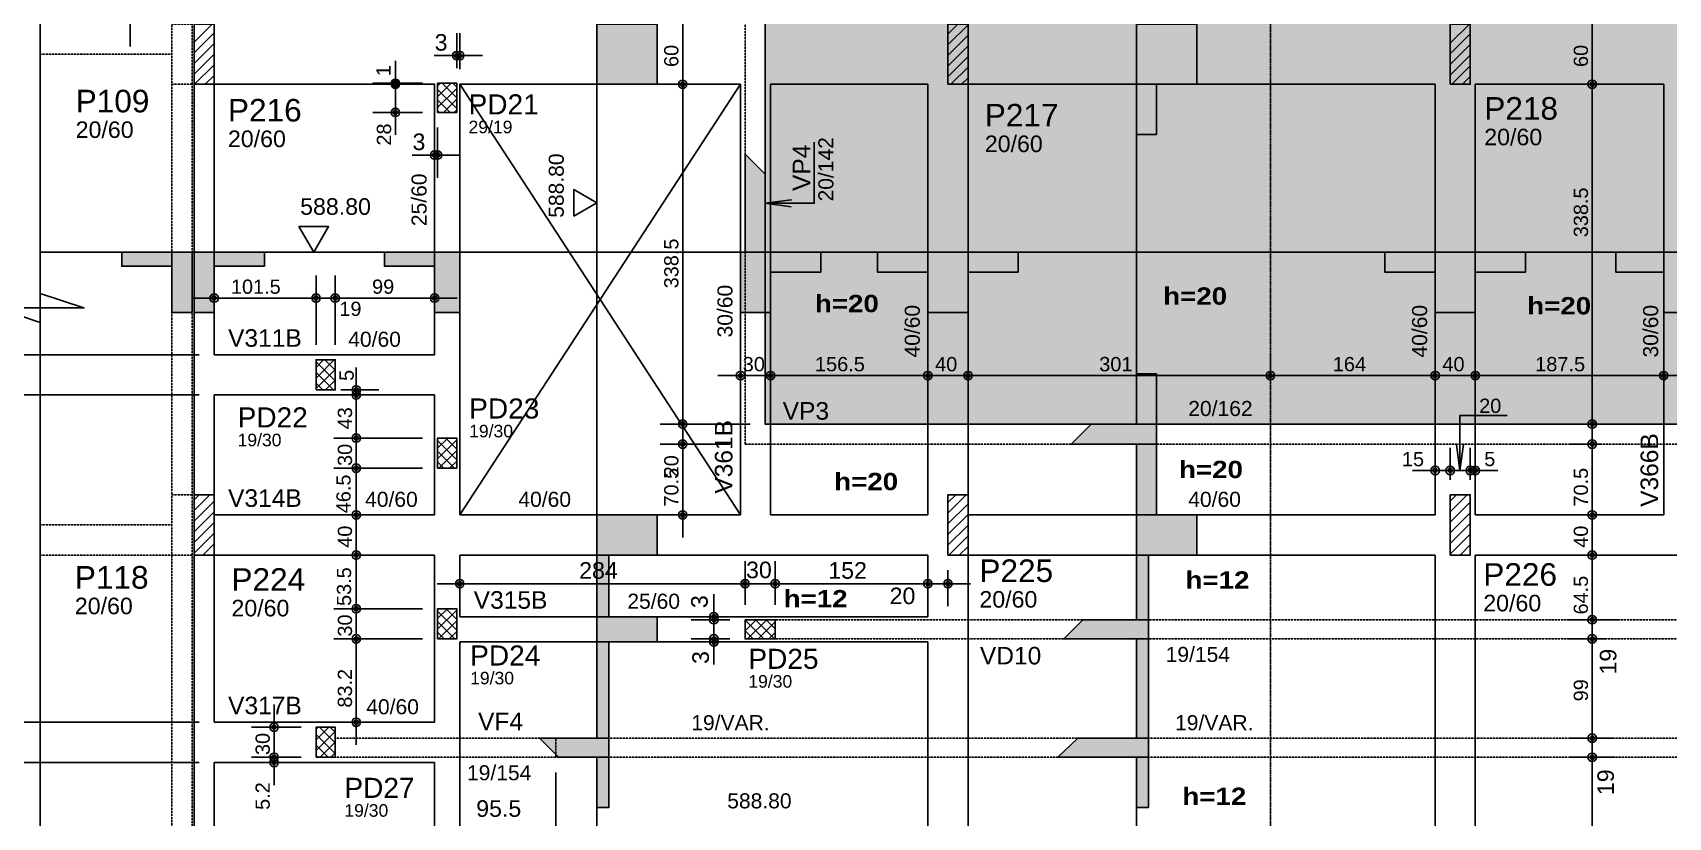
# Model space of a CAD drawing. Extents: x 0 to 13080, y 0 to 6750.
# Drawn here: x 914 to 2542, y 3675 to 4457 of the extents above; entities that cross this region are included whole.
import ezdxf

# ---------------------------------------------------------------- set-up
doc = ezdxf.new("R2010")
doc.units = 0
doc.header["$MEASUREMENT"] = 0
for name, pattern in [('ESTILO_TQS_0002', [0.4, 0.1, -0.3]), ('ESTILO_TQS_0006', [0.3, 0.2, -0.1]), ('ESTILO_TQS_0007', [2.1, 1.5, -0.2, 0.2, -0.2])]:
    doc.linetypes.add(name, pattern=pattern)
for name, color, linetype in [('MTH-201', 4, 'CONTINUOUS'), ('MTH-202', 1, 'CONTINUOUS'), ('MTH-224', 4, 'CONTINUOUS'), ('MTH-230', 1, 'CONTINUOUS'), ('MTH-COTAS7', 31, 'CONTINUOUS'), ('MTH-DIM-PILAR', 3, 'CONTINUOUS'), ('MTH-DIM-VIGA', 3, 'CONTINUOUS'), ('MTH-EIXO-214', 4, 'CONTINUOUS'), ('MTH-FACE-VIGA', 7, 'CONTINUOUS'), ('MTH-HACHURA-PILAR', 1, 'CONTINUOUS'), ('MTH-LINHA-SEÇÃO', 16, 'CONTINUOUS'), ('MTH-PILAR-MORRE', 5, 'CONTINUOUS'), ('MTH-PILAR-NASCE', 5, 'CONTINUOUS'), ('MTH-SIMB_COTA', 3, 'CONTINUOUS'), ('MTH-SOMB118', 163, 'CONTINUOUS'), ('MTH-SOMBRA21', 150, 'CONTINUOUS'), ('MTH-TIT1-VIGA', 5, 'CONTINUOUS'), ('MTH-TIT2-PILAR', 5, 'CONTINUOUS'), ('MTH-TXT', 4, 'CONTINUOUS'), ('MTH-TXT-NEGRITO', 5, 'CONTINUOUS'), ('MTH-TXT-NOTAS', 3, 'CONTINUOUS'), ('MTH-VIGA-INVERTIDA', 7, 'ESTILO_TQS_0002')]:
    doc.layers.add(name, color=color, linetype=linetype)
doc.styles.add('TQS_ARIAL', font='arial.ttf')
doc.styles.add('TQS_ARIAL_BLACK', font='ariblk.ttf')

msp = doc.modelspace()

# ---------------------------------------------------------------- linework, layer by layer
at = {"layer": 'MTH-201', "linetype": 'ESTILO_TQS_0006'}
for p, q in [((1062.277913, 4435.214724), (1062.277913, 4435.214724)), ((1062.277913, 4435.21469), (1062.277913, 4435.21469)), ((1062.277913, 3966.214724), (1062.277913, 3966.214724)), ((1062.277913, 3966.21469), (1062.277913, 3966.21469))]:
    msp.add_line(p, q, dxfattribs=at)
for points in [[(1052.277913, 4405.214724), (1072.277913, 4405.214724), (1072.277913, 4465.214724), (1052.277913, 4465.214724), (1052.277913, 4405.214724)], [(1052.277913, 3936.214724), (1072.277913, 3936.214724), (1072.277913, 3996.214724), (1052.277913, 3996.214724), (1052.277913, 3936.214724)]]:
    msp.add_lwpolyline(points, dxfattribs=at)
at = {"layer": 'MTH-224', "linetype": 'Continuous'}
for points in [[(1452.402444, 4273.978266), (1475.350149, 4287.227771), (1452.402444, 4300.475958), (1452.402444, 4273.978266)], [(1178.725196, 4263.485025), (1193.447699, 4237.985025), (1208.170111, 4263.485025), (1178.725196, 4263.485025)]]:
    msp.add_lwpolyline(points, dxfattribs=at)
at = {"layer": 'MTH-230', "linetype": 'Continuous'}
for p, q in [((921.17219, 3066.47668), (921.17219, 5031.362677)), ((1618.278369, 4405.214724), (1338.777747, 3976.214724)), ((1338.777747, 4405.214724), (1618.278369, 3976.214724))]:
    msp.add_line(p, q, dxfattribs=at)
msp.add_lwpolyline([(921.17219, 4138.933268), (921.17219, 4167.930328), (877.676682, 4182.428776), (964.667695, 4182.428776), (921.17219, 4196.927306), (921.17219, 4225.924283)], dxfattribs=at)
at = {"layer": 'MTH-COTAS7', "linetype": 'Continuous'}
for p, q in [((1560.703136, 4442.714724), (1560.703136, 4583.23199)), ((2466.151548, 4442.714724), (2466.151548, 4583.23199)), ((1010.769338, 4442.714724), (1010.769338, 4559.714724)), ((1560.703136, 4382.714724), (1560.703136, 4487.714724)), ((2466.151548, 4382.714724), (2466.151548, 4487.714724)), ((1335.778303, 4421.214724), (1335.778303, 4456.296725)), ((1338.777747, 4420.214724), (1338.777747, 4456.296725)), ((1313.278303, 4433.796725), (1361.277747, 4433.796725)), ((1274.683047, 4382.714724), (1274.683047, 4428.714724)), ((1274.683047, 4354.714724), (1274.683047, 4427.714724)), ((1560.703136, 4044.214724), (1560.703136, 4427.714724)), ((2466.151548, 4044.214724), (2466.151548, 4427.714724)), ((1301.778303, 4406.214724), (1252.183047, 4406.214724)), ((1298.777747, 4405.214724), (1252.183047, 4405.214724)), ((1298.777747, 4405.214724), (1252.183047, 4405.214724)), ((1554.110504, 4405.214724), (1538.203136, 4405.214724)), ((1554.110504, 4405.214724), (1538.203136, 4405.214724)), ((2477.769705, 4405.214724), (2443.651548, 4405.214724)), ((2477.769705, 4405.214724), (2443.651548, 4405.214724)), ((1301.778303, 4377.214724), (1252.183047, 4377.214724)), ((1316.778303, 4362.214724), (1316.778303, 4312.186602)), ((1339.278303, 4334.686602), (1291.277747, 4334.686602)), ((1313.777747, 4340.199144), (1313.777747, 4312.186602)), ((1094.277913, 4192.985025), (1094.277913, 4214.767297)), ((1195.777913, 4145.714743), (1195.777913, 4214.767297)), ((1195.777913, 4145.714743), (1195.777913, 4214.767297)), ((1214.777913, 4145.714743), (1214.777913, 4214.767297)), ((1214.777913, 4145.714743), (1214.777913, 4214.767297)), ((1071.777913, 4192.267297), (1218.277913, 4192.267297)), ((1173.277913, 4192.267297), (1237.277913, 4192.267297)), ((1192.277913, 4192.267297), (1336.277747, 4192.267297)), ((1313.777747, 4188.965567), (1313.777747, 4169.767297)), ((1079.277913, 4135.714743), (808.67219, 4135.714743)), ((1079.277913, 4135.714743), (808.67219, 4135.714743)), ((2145.777243, 4108.744075), (2145.777243, 4137.506334)), ((2145.777243, 4108.744075), (2145.777243, 4137.506334)), ((2309.778343, 4112.359721), (2309.778343, 4137.506334)), ((2309.778343, 4112.359721), (2309.778343, 4137.506334)), ((2349.778343, 4107.940598), (2349.778343, 4137.506334)), ((2349.778343, 4107.940598), (2349.778343, 4137.506334)), ((2537.277913, 4111.190067), (2537.277913, 4137.506334)), ((1235.78998, 4073.214743), (1235.78998, 4123.214743)), ((1235.78998, 4030.214724), (1235.78998, 4118.214743)), ((1595.778369, 4115.006334), (1670.778369, 4115.006334)), ((1625.778369, 4115.006334), (1827.277913, 4115.006334)), ((1782.277913, 4115.006334), (1867.277913, 4115.006334)), ((1822.277913, 4115.006334), (2168.277243, 4115.006334)), ((2123.277243, 4115.006334), (2332.278343, 4115.006334)), ((2287.278343, 4115.006334), (2372.278343, 4115.006334)), ((2327.278343, 4115.006334), (2559.777913, 4115.006334)), ((1079.277913, 4095.714743), (808.67219, 4095.714743)), ((1079.277913, 4095.714743), (808.67219, 4095.714743)), ((1244.52783, 4095.714743), (1213.28998, 4095.714743)), ((1220.277913, 4100.714743), (1258.28998, 4100.714743)), ((1228.28998, 4095.714743), (1258.28998, 4095.714743)), ((1560.703136, 4024.214724), (1560.703136, 4089.214724)), ((1235.78998, 4000.214724), (1235.78998, 4075.214724)), ((1627.777112, 4066.714724), (1538.203136, 4066.714724)), ((1627.777112, 4066.714724), (1538.203136, 4066.714724)), ((1560.703136, 3953.714724), (1560.703136, 4069.214724)), ((2479.495801, 4066.714724), (2443.651548, 4066.714724)), ((2466.151548, 3953.714724), (2466.151548, 4069.214724)), ((1301.777913, 4052.714724), (1213.28998, 4052.714724)), ((1301.777913, 4052.714724), (1213.28998, 4052.714724)), ((1235.78998, 3953.714724), (1235.78998, 4045.214724)), ((1607.777112, 4046.714724), (1538.203136, 4046.714724)), ((1607.777112, 4046.714724), (1538.203136, 4046.714724)), ((2309.778343, 3991.214724), (2309.778343, 4042.968139)), ((2324.778343, 4011.214724), (2324.778343, 4042.968139)), ((2324.778343, 4011.214724), (2324.778343, 4042.968139)), ((2344.778343, 4011.214724), (2344.778343, 4042.968139)), ((2344.778343, 4011.214724), (2344.778343, 4042.968139)), ((2349.778343, 4001.692394), (2349.778343, 4042.968139)), ((2475.008733, 4046.714724), (2443.651548, 4046.714724)), ((1301.777913, 4022.714724), (1213.28998, 4022.714724)), ((1301.777913, 4022.714724), (1213.28998, 4022.714724)), ((2287.278343, 4020.468139), (2347.278343, 4020.468139)), ((2302.278343, 4020.468139), (2367.278343, 4020.468139)), ((2322.278343, 4020.468139), (2372.278343, 4020.468139)), ((1235.78998, 3913.714724), (1235.78998, 3998.714724)), ((2466.151548, 3913.714724), (2466.151548, 3998.714724)), ((1267.081793, 3976.214724), (1213.28998, 3976.214724)), ((1267.081793, 3976.214724), (1213.28998, 3976.214724)), ((1577.502913, 3976.214724), (1538.203136, 3976.214724)), ((2492.744843, 3976.214724), (2443.651548, 3976.214724)), ((2492.744843, 3976.214724), (2443.651548, 3976.214724)), ((1235.78998, 3860.214724), (1235.78998, 3958.714724)), ((2466.151548, 3849.214724), (2466.151548, 3958.714724)), ((1247.094497, 3936.214724), (1213.28998, 3936.214724)), ((1247.094497, 3936.214724), (1213.28998, 3936.214724)), ((1338.777747, 3920.464724), (1338.777747, 3930.181615)), ((1622.777112, 3886.714724), (1622.777112, 3930.181615)), ((1622.777112, 3886.714724), (1622.777112, 3930.181615)), ((1652.777112, 3886.714724), (1652.777112, 3930.181615)), ((1652.777112, 3886.714724), (1652.777112, 3930.181615)), ((1804.777913, 3920.464724), (1804.777913, 3930.181615)), ((1804.777913, 3920.464724), (1804.777913, 3930.181615)), ((2491.339355, 3936.214724), (2443.651548, 3936.214724)), ((2491.339355, 3936.214724), (2443.651548, 3936.214724)), ((1824.777913, 3921.214724), (1824.777913, 3885.181615)), ((1235.78998, 3830.214724), (1235.78998, 3905.214724)), ((1316.277747, 3907.681615), (1645.277112, 3907.681615)), ((1591.741864, 3849.214724), (1591.741864, 3897.214724)), ((1600.277112, 3907.681615), (1675.277112, 3907.681615)), ((1630.277112, 3907.681615), (1827.277913, 3907.681615)), ((1782.277913, 3907.681615), (1847.277913, 3907.681615)), ((2466.151548, 3830.214724), (2466.151548, 3894.214724)), ((1301.777747, 3882.714724), (1213.28998, 3882.714724)), ((1301.777747, 3882.714724), (1213.28998, 3882.714724)), ((1235.78998, 3747.059852), (1235.78998, 3875.214724)), ((1591.741864, 3827.214724), (1591.741864, 3875.214724)), ((2466.151548, 3731.214724), (2466.151548, 3875.214724)), ((1608.196364, 3874.714724), (1569.241864, 3874.714724)), ((1607.777112, 3871.714724), (1569.241864, 3871.714724)), ((2492.744843, 3871.714724), (2443.651548, 3871.714724)), ((2477.744843, 3871.714724), (2443.651548, 3871.714724)), ((1301.777747, 3852.714724), (1213.28998, 3852.714724)), ((1301.777747, 3852.714724), (1213.28998, 3852.714724)), ((1607.777112, 3852.714724), (1569.241864, 3852.714724)), ((1610.665932, 3849.714724), (1569.241864, 3849.714724)), ((2475.798505, 3852.714724), (2443.651548, 3852.714724)), ((2479.983946, 3852.714724), (2443.651548, 3852.714724)), ((1153.906662, 3712.214724), (1153.906662, 3787.214724)), ((1079.277913, 3769.559852), (808.67219, 3769.559852)), ((1079.277913, 3769.559852), (808.67219, 3769.559852)), ((1180.777436, 3764.714724), (1131.406662, 3764.714724)), ((1298.777747, 3769.559852), (1213.28998, 3769.559852)), ((2466.151548, 3712.214724), (2466.151548, 3776.214724)), ((1153.906662, 3707.059852), (1153.906662, 3757.214724)), ((2487.710742, 3753.714724), (2443.651548, 3753.714724)), ((2487.676299, 3753.714724), (2443.651548, 3753.714724)), ((2466.151548, 3413.714724), (2466.151548, 3757.214724)), ((1079.277913, 3729.559852), (808.67219, 3729.559852)), ((1079.277913, 3729.559852), (808.67219, 3729.559852)), ((1180.777436, 3734.714724), (1131.406662, 3734.714724)), ((1180.777436, 3734.714724), (1131.406662, 3734.714724)), ((1183.434576, 3729.559852), (1131.406662, 3729.559852)), ((2488.573314, 3734.714724), (2443.651548, 3734.714724)), ((2486.990425, 3734.714724), (2443.651548, 3734.714724)), ((1434.277913, 3719.714724), (1434.277913, 3647.945439)), ((1338.777747, 3702.801426), (1338.777747, 3647.945439))]:
    msp.add_line(p, q, dxfattribs=at)
for points in [[(1691.75874, 4347.465519), (1691.75874, 4286.659654), (1642.777112, 4286.659654), (1668.802539, 4290.085967), (1642.777112, 4286.659654), (1668.802539, 4283.233342)], [(2381.382074, 4075.323897), (2334.492452, 4075.323897), (2334.492452, 4020.468139), (2331.06614, 4046.493567), (2334.492452, 4020.468139), (2337.918765, 4046.493567)]]:
    msp.add_lwpolyline(points, dxfattribs=at)
at = {"layer": 'MTH-EIXO-214', "linetype": 'ESTILO_TQS_0007'}
msp.add_line((2145.777243, 6386.749862), (2145.777243, 488.1738), dxfattribs=at)
at = {"layer": 'MTH-FACE-VIGA', "linetype": 'Continuous'}
for points in [[(1074.277913, 4405.214724), (1074.277913, 4115.714743)], [(1094.277913, 4135.714743), (1094.277913, 4405.214724)], [(1094.277913, 4405.214724), (1205.27833, 4405.214724)], [(1205.27833, 4405.214724), (1313.777747, 4405.214724)], [(1313.777747, 4405.214724), (1313.777747, 4391.714724)], [(1338.777747, 4405.214724), (1618.278369, 4405.214724)], [(1338.777747, 4391.714724), (1338.777747, 4405.214724)], [(1618.278369, 4405.214724), (1618.278369, 3976.214724)], [(1648.278369, 4405.214724), (1804.777913, 4405.214724)], [(1648.278369, 3976.214724), (1648.278369, 4405.214724)], [(1804.777913, 4405.214724), (1804.777913, 3976.214724)], [(1844.777913, 3996.214724), (1844.777913, 4405.214724)], [(1844.777913, 4405.214724), (2309.778343, 4405.214724)], [(2309.778343, 4405.214724), (2309.778343, 3976.214724)], [(2349.778343, 3976.214724), (2349.778343, 4405.214724)], [(2349.778343, 4405.214724), (2537.277913, 4405.214724)], [(2537.277913, 4405.214724), (2537.277913, 3976.214724)], [(1313.777747, 4391.714724), (1313.777747, 4135.714743)], [(1338.777747, 4115.714743), (1338.777747, 4391.714724)], [(1205.277913, 4135.714743), (1094.277913, 4135.714743)], [(1313.777747, 4135.714743), (1205.277913, 4135.714743)], [(1074.277913, 4115.714743), (1074.277913, 3996.214724)], [(1338.777747, 4037.714724), (1338.777747, 4115.714743)], [(1094.277913, 3996.214724), (1094.277913, 4095.714743)], [(1094.277913, 4095.714743), (1205.277913, 4095.714743)], [(1205.277913, 4095.714743), (1313.777747, 4095.714743)], [(1313.777747, 4095.714743), (1313.777747, 4037.714724)], [(1313.777747, 4037.714724), (1313.777747, 3976.214724)], [(1338.777747, 3976.214724), (1338.777747, 4037.714724)], [(1313.777747, 3976.214724), (1094.277913, 3976.214724)], [(1618.278369, 3976.214724), (1338.777747, 3976.214724)], [(1804.777913, 3976.214724), (1648.278369, 3976.214724)], [(2309.778343, 3976.214724), (1844.777913, 3976.214724)], [(2537.277913, 3976.214724), (2349.778343, 3976.214724)], [(1074.277913, 3936.214724), (1074.277913, 3749.559852)], [(1094.277913, 3769.559852), (1094.277913, 3936.214724)], [(1094.277913, 3936.214724), (1313.777747, 3936.214724)], [(1313.777747, 3936.214724), (1313.777747, 3862.214724)], [(1338.777747, 3936.214724), (1633.278369, 3936.214724)], [(1338.777747, 3874.714724), (1338.777747, 3936.214724)], [(1633.278369, 3936.214724), (1804.777913, 3936.214724)], [(1804.777913, 3936.214724), (1804.777913, 3874.714724)], [(1844.777913, 3936.214724), (2309.778343, 3936.214724)], [(1844.777913, 3862.214724), (1844.777913, 3936.214724)], [(2309.778343, 3936.214724), (2309.778343, 3436.214724)], [(2349.778343, 3936.214724), (2552.277913, 3936.214724)], [(2349.778343, 3436.214724), (2349.778343, 3936.214724)], [(1313.777747, 3862.214724), (1313.777747, 3769.559852)], [(1637.777112, 3874.714724), (1338.777747, 3874.714724)], [(1804.777913, 3874.714724), (1637.777112, 3874.714724)], [(1844.777913, 3436.214724), (1844.777913, 3862.214724)], [(1338.777747, 3849.714724), (1637.777112, 3849.714724)], [(1338.777747, 3749.559852), (1338.777747, 3849.714724)], [(1637.777112, 3849.714724), (1804.777913, 3849.714724)], [(1804.777913, 3849.714724), (1804.777913, 3436.214724)], [(1205.277436, 3769.559852), (1094.277913, 3769.559852)], [(1313.777747, 3769.559852), (1205.277436, 3769.559852)], [(1074.277913, 3749.559852), (1074.277913, 3416.214724)], [(1338.777747, 3436.214724), (1338.777747, 3749.559852)], [(1094.277913, 3436.214724), (1094.277913, 3729.559852)], [(1094.277913, 3729.559852), (1205.277436, 3729.559852)], [(1205.277436, 3729.559852), (1313.777747, 3729.559852)], [(1313.777747, 3729.559852), (1313.777747, 3436.214724)]]:
    msp.add_lwpolyline(points, dxfattribs=at)
at = {"layer": 'MTH-HACHURA-PILAR', "linetype": 'Continuous'}
for p, q in [((1074.277913, 4447.17726), (1092.315378, 4465.214724)), ((1824.777913, 4455.215139), (1834.777498, 4465.214724)), ((1824.777913, 4444.608538), (1844.777913, 4464.608538)), ((2324.778343, 4446.098686), (2343.894381, 4465.214724)), ((1074.277913, 4436.570658), (1094.277913, 4456.570658)), ((1074.277913, 4425.964056), (1094.277913, 4445.964056)), ((1824.777913, 4434.001936), (1844.777913, 4454.001936)), ((2324.778343, 4435.492085), (2344.778343, 4455.492085)), ((1074.277913, 4415.357455), (1094.277913, 4435.357455)), ((1824.777913, 4423.395334), (1844.777913, 4443.395334)), ((1824.777913, 4412.788733), (1844.777913, 4432.788733)), ((2324.778343, 4424.885483), (2344.778343, 4444.885483)), ((2324.778343, 4414.278881), (2344.778343, 4434.278881)), ((1074.741785, 4405.214724), (1094.277913, 4424.750853)), ((1085.348387, 4405.214724), (1094.277913, 4414.144251)), ((1827.810507, 4405.214724), (1844.777913, 4422.182131)), ((2326.320788, 4405.214724), (2344.778343, 4423.672279)), ((2336.927389, 4405.214724), (2344.778343, 4413.065678)), ((1316.778303, 4392.692801), (1330.300226, 4406.214724)), ((1316.778303, 4403.299402), (1319.693624, 4406.214724)), ((1316.778303, 4382.086199), (1335.778303, 4401.086199)), ((1316.778303, 4400.180023), (1335.778303, 4381.180023)), ((1321.350203, 4406.214724), (1335.778303, 4391.786625)), ((1331.956805, 4406.214724), (1335.778303, 4402.393227)), ((1838.417108, 4405.214724), (1844.777913, 4411.575529)), ((1316.778303, 4389.573422), (1329.137, 4377.214724)), ((1322.513429, 4377.214724), (1335.778303, 4390.479597)), ((1316.778303, 4378.96682), (1318.530398, 4377.214724)), ((1333.120031, 4377.214724), (1335.778303, 4379.872996)), ((1195.777913, 4112.593386), (1213.899271, 4130.714743)), ((1195.777913, 4123.199988), (1203.292669, 4130.714743)), ((1195.777913, 4128.736149), (1214.777913, 4109.736149)), ((1195.777913, 4101.986784), (1214.777913, 4120.986784)), ((1204.405921, 4130.714743), (1214.777913, 4120.342751)), ((1195.777913, 4118.129547), (1213.192718, 4100.714743)), ((1195.777913, 4107.522946), (1202.586116, 4100.714743)), ((1205.112474, 4100.714743), (1214.777913, 4110.380182)), ((1316.777913, 4042.674555), (1326.818083, 4052.714724)), ((1316.777913, 4032.067953), (1335.777913, 4051.067953)), ((1316.777913, 4050.162556), (1335.777913, 4031.162556)), ((1316.777913, 4039.555954), (1333.619143, 4022.714724)), ((1318.031286, 4022.714724), (1335.777913, 4040.461351)), ((1324.832347, 4052.714724), (1335.777913, 4041.769158)), ((1335.438948, 4052.714724), (1335.777913, 4052.375759)), ((1316.777913, 4028.949352), (1323.012542, 4022.714724)), ((1328.637888, 4022.714724), (1335.777913, 4029.85475)), ((1074.277913, 3980.486784), (1090.005854, 3996.214724)), ((1074.277913, 3991.093386), (1079.399252, 3996.214724)), ((1074.277913, 3969.880182), (1094.277913, 3989.880182)), ((1824.777913, 3977.918062), (1843.074575, 3996.214724)), ((1824.777913, 3988.524664), (1832.467974, 3996.214724)), ((2324.778343, 3979.408211), (2341.584856, 3996.214724)), ((2324.778343, 3990.014812), (2330.978255, 3996.214724)), ((1074.277913, 3959.273581), (1094.277913, 3979.273581)), ((1824.777913, 3967.31146), (1844.777913, 3987.31146)), ((1824.777913, 3956.704859), (1844.777913, 3976.704859)), ((2324.778343, 3968.801609), (2344.778343, 3988.801609)), ((2324.778343, 3958.195007), (2344.778343, 3978.195007)), ((1074.277913, 3948.666979), (1094.277913, 3968.666979)), ((1074.277913, 3938.060377), (1094.277913, 3958.060377)), ((1824.777913, 3946.098257), (1844.777913, 3966.098257)), ((2324.778343, 3947.588405), (2344.778343, 3967.588405)), ((2324.778343, 3936.981804), (2344.778343, 3956.981804)), ((1083.038862, 3936.214724), (1094.277913, 3947.453775)), ((1825.500982, 3936.214724), (1844.777913, 3955.491655)), ((1836.107584, 3936.214724), (1844.777913, 3944.885054)), ((2334.617865, 3936.214724), (2344.778343, 3946.375202)), ((1093.645464, 3936.214724), (1094.277913, 3936.847174)), ((1316.777747, 3872.968761), (1326.52371, 3882.714724)), ((1316.777747, 3862.362159), (1335.777747, 3881.362159)), ((1316.777747, 3880.457095), (1335.777747, 3861.457095)), ((1325.126719, 3882.714724), (1335.777747, 3872.063696)), ((1316.777747, 3869.850493), (1333.913516, 3852.714724)), ((1316.777747, 3859.243891), (1323.306914, 3852.714724)), ((1317.736914, 3852.714724), (1335.777747, 3870.755558)), ((1328.343515, 3852.714724), (1335.777747, 3860.148956)), ((1622.777112, 3860.770074), (1633.721762, 3871.714724)), ((1622.777112, 3871.376676), (1623.11516, 3871.714724)), ((1622.777112, 3871.442578), (1641.504966, 3852.714724)), ((1622.777112, 3860.835976), (1630.898364, 3852.714724)), ((1625.328363, 3852.714724), (1644.328363, 3871.714724)), ((1633.111567, 3871.714724), (1652.111567, 3852.714724)), ((1635.934965, 3852.714724), (1652.777112, 3869.556871)), ((1643.718169, 3871.714724), (1652.777112, 3862.655782)), ((1646.541567, 3852.714724), (1652.777112, 3858.950269)), ((1195.777436, 3751.96845), (1208.52371, 3764.714724)), ((1195.777436, 3762.575052), (1197.917108, 3764.714724)), ((1199.17488, 3764.714724), (1214.777436, 3749.112168)), ((1209.781481, 3764.714724), (1214.777436, 3759.718769)), ((1195.777436, 3741.361849), (1214.777436, 3760.361849)), ((1195.777436, 3757.505566), (1214.777436, 3738.505566)), ((1195.777436, 3746.898964), (1207.961676, 3734.714724)), ((1199.736914, 3734.714724), (1214.777436, 3749.755247)), ((1195.777436, 3736.292362), (1197.355075, 3734.714724)), ((1210.343515, 3734.714724), (1214.777436, 3739.148645))]:
    msp.add_line(p, q, dxfattribs=at)
at = {"layer": 'MTH-LINHA-SEÇÃO', "linetype": 'Continuous'}
for p, q in [((1475.350149, 3753.714724), (1475.350149, 6120.892452)), ((2012.55811, 4066.714724), (2012.55811, 4965.714724)), ((921.17219, 4237.985025), (3695.777097, 4237.985025)), ((2012.55811, 3871.714724), (2012.55811, 4046.714724)), ((2012.55811, 3753.714724), (2012.55811, 3852.714724)), ((1475.350149, 751.831756), (1475.350149, 3734.714724)), ((2012.55811, 757.404633), (2012.55811, 3734.714724))]:
    msp.add_line(p, q, dxfattribs=at)
for points in [[(1475.350149, 4465.214724), (1475.350149, 4405.214762), (1535.350149, 4405.214762), (1535.350149, 4465.214724), (1475.350149, 4465.214724)], [(2012.55811, 4465.214724), (2012.55811, 4405.214762), (2072.55811, 4405.214762), (2072.55811, 4465.214724), (2012.55811, 4465.214724)], [(2032.55811, 4405.214762), (2012.55811, 4405.214762), (2012.55811, 4355.214762), (2032.55811, 4355.214762), (2032.55811, 4405.214762)], [(1642.777112, 4315.693696), (1622.777112, 4335.693696), (1622.777112, 4237.985025), (1642.777112, 4237.985025), (1642.777112, 4315.693696)], [(1052.277913, 4237.985025), (1002.277913, 4237.985025), (1002.277913, 4223.985025), (1052.277913, 4223.985025), (1052.277913, 4237.985025)], [(1072.277913, 4237.985025), (1052.277913, 4237.985025), (1052.277913, 4177.985025), (1072.277913, 4177.985025), (1072.277913, 4237.985025)], [(1094.277913, 4237.985025), (1074.277913, 4237.985025), (1074.277913, 4177.985025), (1094.277913, 4177.985025), (1094.277913, 4237.985025)], [(1144.277913, 4237.985025), (1094.277913, 4237.985025), (1094.277913, 4223.985025), (1144.277913, 4223.985025), (1144.277913, 4237.985025)], [(1313.777747, 4237.985025), (1263.777747, 4237.985025), (1263.777747, 4223.985025), (1313.777747, 4223.985025), (1313.777747, 4237.985025)], [(1338.777747, 4237.985025), (1313.777747, 4237.985025), (1313.777747, 4177.985025), (1338.777747, 4177.985025), (1338.777747, 4237.985025)], [(1648.278369, 4237.985025), (1618.278369, 4237.985025), (1618.278369, 4177.985025), (1648.278369, 4177.985025), (1648.278369, 4237.985025)], [(1698.278369, 4217.985025), (1698.278369, 4237.985025), (1648.278369, 4237.985025), (1648.278369, 4217.985025), (1698.278369, 4217.985025)], [(1804.777913, 4217.985025), (1804.777913, 4237.985025), (1754.777913, 4237.985025), (1754.777913, 4217.985025), (1804.777913, 4217.985025)], [(1844.777913, 4237.985025), (1804.777913, 4237.985025), (1804.777913, 4177.985025), (1844.777913, 4177.985025), (1844.777913, 4237.985025)], [(1894.777913, 4217.985025), (1894.777913, 4237.985025), (1844.777913, 4237.985025), (1844.777913, 4217.985025), (1894.777913, 4217.985025)], [(2309.778343, 4217.985025), (2309.778343, 4237.985025), (2259.778343, 4237.985025), (2259.778343, 4217.985025), (2309.778343, 4217.985025)], [(2349.778343, 4237.985025), (2309.778343, 4237.985025), (2309.778343, 4177.985025), (2349.778343, 4177.985025), (2349.778343, 4237.985025)], [(2399.778343, 4217.985025), (2399.778343, 4237.985025), (2349.778343, 4237.985025), (2349.778343, 4217.985025), (2399.778343, 4217.985025)], [(2537.277913, 4217.985025), (2537.277913, 4237.985025), (2489.777913, 4237.985025), (2489.777913, 4217.985025), (2537.277913, 4217.985025)], [(2567.277913, 4237.985025), (2537.277913, 4237.985025), (2537.277913, 4177.985025), (2567.277913, 4177.985025), (2567.277913, 4237.985025)], [(2032.55811, 4116.714762), (2012.55811, 4116.714762), (2012.55811, 4066.714762), (2032.55811, 4066.714762), (2032.55811, 4116.714762)], [(2032.55811, 4066.714724), (1967.299524, 4066.714724), (1947.299524, 4046.714724), (2032.55811, 4046.714724), (2032.55811, 4066.714724)], [(2032.55811, 4046.714724), (2012.55811, 4046.714724), (2012.55811, 3976.214762), (2032.55811, 3976.214762), (2032.55811, 4046.714724)], [(1475.350149, 3976.214724), (1475.350149, 3936.214724), (1535.350149, 3936.214724), (1535.350149, 3976.214724), (1475.350149, 3976.214724)], [(2012.55811, 3976.214762), (2012.55811, 3936.214762), (2072.55811, 3936.214762), (2072.55811, 3976.214762), (2012.55811, 3976.214762)], [(1487.350149, 3936.214724), (1475.350149, 3936.214724), (1475.350149, 3874.714724), (1487.350149, 3874.714724), (1487.350149, 3936.214724)], [(2024.55811, 3936.214762), (2012.55811, 3936.214762), (2012.55811, 3871.714724), (2024.55811, 3871.714724), (2024.55811, 3936.214762)], [(1475.350149, 3874.714724), (1475.350149, 3849.714724), (1535.350149, 3849.714724), (1535.350149, 3874.714724), (1475.350149, 3874.714724)], [(2024.55811, 3871.714724), (1959.191294, 3871.714724), (1940.191294, 3852.714724), (2024.55811, 3852.714724), (2024.55811, 3871.714724)], [(1487.350149, 3849.714724), (1475.350149, 3849.714724), (1475.350149, 3753.714724), (1487.350149, 3753.714724), (1487.350149, 3849.714724)], [(2024.55811, 3852.714762), (2012.55811, 3852.714762), (2012.55811, 3753.714724), (2024.55811, 3753.714724), (2024.55811, 3852.714762)], [(1487.350149, 3753.714724), (1418.083985, 3753.714724), (1437.083985, 3734.714724), (1487.350149, 3734.714724), (1487.350149, 3753.714724)], [(2024.55811, 3753.714724), (1954.072019, 3753.714724), (1934.072019, 3734.714724), (2024.55811, 3734.714724), (2024.55811, 3753.714724)], [(1487.350149, 3734.714724), (1475.350149, 3734.714724), (1475.350149, 3684.714724), (1487.350149, 3684.714724), (1487.350149, 3734.714724)], [(2024.55811, 3734.714762), (2012.55811, 3734.714762), (2012.55811, 3684.714762), (2024.55811, 3684.714762), (2024.55811, 3734.714762)]]:
    msp.add_lwpolyline(points, dxfattribs=at)
at = {"layer": 'MTH-PILAR-MORRE', "linetype": 'Continuous'}
for points in [[(1074.277913, 4405.214724), (1094.277913, 4405.214724), (1094.277913, 4465.214724), (1074.277913, 4465.214724), (1074.277913, 4405.214724)], [(1824.777913, 4405.214724), (1844.777913, 4405.214724), (1844.777913, 4465.214724), (1824.777913, 4465.214724), (1824.777913, 4405.214724)], [(2324.778343, 4405.214724), (2344.778343, 4405.214724), (2344.778343, 4465.214724), (2324.778343, 4465.214724), (2324.778343, 4405.214724)], [(1074.277913, 3936.214724), (1094.277913, 3936.214724), (1094.277913, 3996.214724), (1074.277913, 3996.214724), (1074.277913, 3936.214724)], [(1824.777913, 3936.214724), (1844.777913, 3936.214724), (1844.777913, 3996.214724), (1824.777913, 3996.214724), (1824.777913, 3936.214724)], [(2324.778343, 3936.214724), (2344.778343, 3936.214724), (2344.778343, 3996.214724), (2324.778343, 3996.214724), (2324.778343, 3936.214724)]]:
    msp.add_lwpolyline(points, dxfattribs=at)
at = {"layer": 'MTH-PILAR-NASCE', "linetype": 'Continuous'}
for points in [[(1335.778303, 4377.214724), (1335.778303, 4406.214724), (1316.778303, 4406.214724), (1316.778303, 4377.214724), (1335.778303, 4377.214724)], [(1195.777913, 4100.714743), (1214.777913, 4100.714743), (1214.777913, 4130.714743), (1195.777913, 4130.714743), (1195.777913, 4100.714743)], [(1316.777913, 4022.714724), (1335.777913, 4022.714724), (1335.777913, 4052.714724), (1316.777913, 4052.714724), (1316.777913, 4022.714724)], [(1316.777747, 3852.714724), (1335.777747, 3852.714724), (1335.777747, 3882.714724), (1316.777747, 3882.714724), (1316.777747, 3852.714724)], [(1622.777112, 3871.714724), (1622.777112, 3852.714724), (1652.777112, 3852.714724), (1652.777112, 3871.714724), (1622.777112, 3871.714724)], [(1195.777436, 3734.714724), (1214.777436, 3734.714724), (1214.777436, 3764.714724), (1195.777436, 3764.714724), (1195.777436, 3734.714724)]]:
    msp.add_lwpolyline(points, dxfattribs=at)
at = {"layer": 'MTH-SIMB_COTA', "linetype": 'Continuous'}
for centre, radius in [((1335.778303, 4433.796725), 4.200001), ((1335.778303, 4433.796725), 2.1), ((1338.777747, 4433.796725), 4.200001), ((1338.777747, 4433.796725), 2.1), ((1274.683047, 4406.214724), 4.200001), ((1274.683047, 4405.214724), 4.200001), ((1274.683047, 4405.214724), 4.200001), ((1274.683047, 4406.214724), 2.1), ((1274.683047, 4405.214724), 2.1), ((1274.683047, 4405.214724), 2.1), ((1560.703136, 4405.214724), 4.200001), ((1560.703136, 4405.214724), 4.200001), ((1560.703136, 4405.214724), 2.1), ((1560.703136, 4405.214724), 2.1), ((2466.151548, 4405.214724), 4.200001), ((2466.151548, 4405.214724), 4.200001), ((2466.151548, 4405.214724), 2.1), ((2466.151548, 4405.214724), 2.1), ((1274.683047, 4377.214724), 4.200001), ((1274.683047, 4377.214724), 2.1), ((1313.777747, 4334.686602), 4.200001), ((1313.777747, 4334.686602), 2.1), ((1316.778303, 4334.686602), 4.200001), ((1316.778303, 4334.686602), 2.1), ((1094.277913, 4192.267297), 4.200001), ((1094.277913, 4192.267297), 2.1), ((1195.777913, 4192.267297), 4.200001), ((1195.777913, 4192.267297), 4.200001), ((1195.777913, 4192.267297), 2.1), ((1195.777913, 4192.267297), 2.1), ((1214.777913, 4192.267297), 4.200001), ((1214.777913, 4192.267297), 4.200001), ((1214.777913, 4192.267297), 2.1), ((1214.777913, 4192.267297), 2.1), ((1313.777747, 4192.267297), 4.200001), ((1313.777747, 4192.267297), 2.1), ((1235.78998, 4100.714743), 4.200001), ((1618.278369, 4115.006334), 4.200001), ((1618.278369, 4115.006334), 2.1), ((1648.278369, 4115.006334), 4.200001), ((1648.278369, 4115.006334), 4.200001), ((1648.278369, 4115.006334), 2.1), ((1648.278369, 4115.006334), 2.1), ((1804.777913, 4115.006334), 4.200001), ((1804.777913, 4115.006334), 4.200001), ((1804.777913, 4115.006334), 2.1), ((1804.777913, 4115.006334), 2.1), ((1844.777913, 4115.006334), 4.200001), ((1844.777913, 4115.006334), 4.200001), ((1844.777913, 4115.006334), 2.1), ((1844.777913, 4115.006334), 2.1), ((2145.777243, 4115.006334), 4.200001), ((2145.777243, 4115.006334), 4.200001), ((2145.777243, 4115.006334), 2.1), ((2145.777243, 4115.006334), 2.1), ((2309.778343, 4115.006334), 4.200001), ((2309.778343, 4115.006334), 4.200001), ((2309.778343, 4115.006334), 2.1), ((2309.778343, 4115.006334), 2.1), ((2349.778343, 4115.006334), 4.200001), ((2349.778343, 4115.006334), 4.200001), ((2349.778343, 4115.006334), 2.1), ((2349.778343, 4115.006334), 2.1), ((2537.277913, 4115.006334), 4.200001), ((2537.277913, 4115.006334), 2.1), ((1235.78998, 4095.714743), 4.200001), ((1235.78998, 4095.714743), 4.200001), ((1235.78998, 4100.714743), 2.1), ((1235.78998, 4095.714743), 2.1), ((1235.78998, 4095.714743), 2.1), ((1560.703136, 4066.714724), 4.200001), ((1560.703136, 4066.714724), 4.200001), ((2466.151548, 4066.714724), 4.200001), ((1235.78998, 4052.714724), 4.200001), ((1235.78998, 4052.714724), 4.200001), ((1235.78998, 4052.714724), 2.1), ((1235.78998, 4052.714724), 2.1), ((1560.703136, 4066.714724), 2.1), ((1560.703136, 4066.714724), 2.1), ((2466.151548, 4066.714724), 2.1), ((1560.703136, 4046.714724), 4.200001), ((1560.703136, 4046.714724), 4.200001), ((1560.703136, 4046.714724), 2.1), ((1560.703136, 4046.714724), 2.1), ((2466.151548, 4046.714724), 4.200001), ((2466.151548, 4046.714724), 2.1), ((1235.78998, 4022.714724), 4.200001), ((1235.78998, 4022.714724), 4.200001), ((1235.78998, 4022.714724), 2.1), ((1235.78998, 4022.714724), 2.1), ((2309.778343, 4020.468139), 4.200001), ((2309.778343, 4020.468139), 2.1), ((2324.778343, 4020.468139), 4.200001), ((2324.778343, 4020.468139), 4.200001), ((2324.778343, 4020.468139), 2.1), ((2324.778343, 4020.468139), 2.1), ((2344.778343, 4020.468139), 4.200001), ((2344.778343, 4020.468139), 4.200001), ((2344.778343, 4020.468139), 2.1), ((2344.778343, 4020.468139), 2.1), ((2349.778343, 4020.468139), 4.200001), ((2349.778343, 4020.468139), 2.1), ((1235.78998, 3976.214724), 4.200001), ((1235.78998, 3976.214724), 4.200001), ((1235.78998, 3976.214724), 2.1), ((1235.78998, 3976.214724), 2.1), ((1560.703136, 3976.214724), 4.200001), ((1560.703136, 3976.214724), 2.1), ((2466.151548, 3976.214724), 4.200001), ((2466.151548, 3976.214724), 4.200001), ((2466.151548, 3976.214724), 2.1), ((2466.151548, 3976.214724), 2.1), ((1235.78998, 3936.214724), 4.200001), ((1235.78998, 3936.214724), 4.200001), ((2466.151548, 3936.214724), 4.200001), ((2466.151548, 3936.214724), 4.200001), ((1235.78998, 3936.214724), 2.1), ((1235.78998, 3936.214724), 2.1), ((2466.151548, 3936.214724), 2.1), ((2466.151548, 3936.214724), 2.1), ((1338.777747, 3907.681615), 4.200001), ((1338.777747, 3907.681615), 2.1), ((1622.777112, 3907.681615), 4.200001), ((1622.777112, 3907.681615), 4.200001), ((1622.777112, 3907.681615), 2.1), ((1622.777112, 3907.681615), 2.1), ((1652.777112, 3907.681615), 4.200001), ((1652.777112, 3907.681615), 4.200001), ((1652.777112, 3907.681615), 2.1), ((1652.777112, 3907.681615), 2.1), ((1804.777913, 3907.681615), 4.200001), ((1804.777913, 3907.681615), 4.200001), ((1804.777913, 3907.681615), 2.1), ((1804.777913, 3907.681615), 2.1), ((1824.777913, 3907.681615), 4.200001), ((1824.777913, 3907.681615), 2.1), ((1235.78998, 3882.714724), 4.200001), ((1235.78998, 3882.714724), 4.200001), ((1235.78998, 3882.714724), 2.1), ((1235.78998, 3882.714724), 2.1), ((1591.741864, 3874.714724), 4.200001), ((1591.741864, 3871.714724), 4.200001), ((1591.741864, 3874.714724), 2.1), ((2466.151548, 3871.714724), 4.200001), ((2466.151548, 3871.714724), 4.200001), ((1591.741864, 3871.714724), 2.1), ((2466.151548, 3871.714724), 2.1), ((2466.151548, 3871.714724), 2.1), ((1235.78998, 3852.714724), 4.200001), ((1235.78998, 3852.714724), 4.200001), ((1235.78998, 3852.714724), 2.1), ((1235.78998, 3852.714724), 2.1), ((1591.741864, 3852.714724), 4.200001), ((1591.741864, 3849.714724), 4.200001), ((1591.741864, 3852.714724), 2.1), ((1591.741864, 3849.714724), 2.1), ((2466.151548, 3852.714724), 4.200001), ((2466.151548, 3852.714724), 4.200001), ((2466.151548, 3852.714724), 2.1), ((2466.151548, 3852.714724), 2.1), ((1153.906662, 3764.714724), 4.200001), ((1153.906662, 3764.714724), 2.1), ((1235.78998, 3769.559852), 4.200001), ((1235.78998, 3769.559852), 2.1), ((2466.151548, 3753.714724), 4.200001), ((2466.151548, 3753.714724), 4.200001), ((2466.151548, 3753.714724), 2.1), ((2466.151548, 3753.714724), 2.1), ((1153.906662, 3734.714724), 4.200001), ((1153.906662, 3734.714724), 4.200001), ((1153.906662, 3729.559852), 4.200001), ((1153.906662, 3734.714724), 2.1), ((1153.906662, 3734.714724), 2.1), ((1153.906662, 3729.559852), 2.1), ((2466.151548, 3734.714724), 4.200001), ((2466.151548, 3734.714724), 4.200001), ((2466.151548, 3734.714724), 2.1), ((2466.151548, 3734.714724), 2.1)]:
    msp.add_circle(centre, radius, dxfattribs=at)
at = {"layer": 'MTH-SOMB118', "linetype": 'Continuous'}
msp.add_lwpolyline([(2562.278343, 5575.214724), (2562.278343, 4965.714724), (1642.777112, 4965.714724), (1642.777112, 4066.714724), (3695.777097, 4066.714724), (3695.777097, 5575.214724), (2562.278343, 5575.214724)], dxfattribs=at)
for points in [[(3695.777097, 4066.714724), (2562.278343, 4965.714724), (1642.777112, 4965.714724)], [(3695.777097, 4066.714724), (1642.777112, 4965.714724), (1642.777112, 4066.714724)]]:
    msp.add_solid(points, dxfattribs=at)
at = {"layer": 'MTH-SOMBRA21', "linetype": 'Continuous'}
for points in [[(1475.350149, 4465.214724), (1475.350149, 4405.214762), (1535.350149, 4405.214762)], [(1475.350149, 4465.214724), (1535.350149, 4405.214762), (1535.350149, 4465.214724)], [(2012.55811, 4465.214724), (2012.55811, 4405.214762), (2072.55811, 4405.214762)], [(2012.55811, 4465.214724), (2072.55811, 4405.214762), (2072.55811, 4465.214724)], [(2032.55811, 4405.214762), (2012.55811, 4405.214762), (2012.55811, 4355.214762)], [(2032.55811, 4405.214762), (2012.55811, 4355.214762), (2032.55811, 4355.214762)], [(2032.55811, 4405.214762), (2032.55811, 4355.214762), (2032.55811, 4405.214762)], [(1642.777112, 4315.693696), (1622.777112, 4335.693696), (1622.777112, 4237.985025)], [(1642.777112, 4315.693696), (1622.777112, 4237.985025), (1642.777112, 4237.985025)], [(1642.777112, 4315.693696), (1642.777112, 4237.985025), (1642.777112, 4315.693696)], [(1052.277913, 4237.985025), (1002.277913, 4237.985025), (1002.277913, 4223.985025)], [(1052.277913, 4237.985025), (1002.277913, 4223.985025), (1052.277913, 4223.985025)], [(1072.277913, 4237.985025), (1052.277913, 4237.985025), (1052.277913, 4177.985025)], [(1072.277913, 4237.985025), (1052.277913, 4177.985025), (1072.277913, 4177.985025)], [(1052.277913, 4237.985025), (1052.277913, 4223.985025), (1052.277913, 4237.985025)], [(1072.277913, 4237.985025), (1072.277913, 4177.985025), (1072.277913, 4237.985025)], [(1094.277913, 4237.985025), (1074.277913, 4237.985025), (1074.277913, 4177.985025)], [(1094.277913, 4237.985025), (1074.277913, 4177.985025), (1094.277913, 4177.985025)], [(1144.277913, 4237.985025), (1094.277913, 4237.985025), (1094.277913, 4223.985025)], [(1144.277913, 4237.985025), (1094.277913, 4223.985025), (1144.277913, 4223.985025)], [(1094.277913, 4237.985025), (1094.277913, 4177.985025), (1094.277913, 4237.985025)], [(1144.277913, 4237.985025), (1144.277913, 4223.985025), (1144.277913, 4237.985025)], [(1313.777747, 4237.985025), (1263.777747, 4237.985025), (1263.777747, 4223.985025)], [(1313.777747, 4237.985025), (1263.777747, 4223.985025), (1313.777747, 4223.985025)], [(1338.777747, 4237.985025), (1313.777747, 4237.985025), (1313.777747, 4177.985025)], [(1338.777747, 4237.985025), (1313.777747, 4177.985025), (1338.777747, 4177.985025)], [(1313.777747, 4237.985025), (1313.777747, 4223.985025), (1313.777747, 4237.985025)], [(1338.777747, 4237.985025), (1338.777747, 4177.985025), (1338.777747, 4237.985025)], [(1648.278369, 4237.985025), (1618.278369, 4237.985025), (1618.278369, 4177.985025)], [(1648.278369, 4237.985025), (1618.278369, 4177.985025), (1648.278369, 4177.985025)], [(1698.278369, 4217.985025), (1698.278369, 4237.985025), (1648.278369, 4237.985025)], [(1698.278369, 4217.985025), (1648.278369, 4237.985025), (1648.278369, 4217.985025)], [(1648.278369, 4237.985025), (1648.278369, 4177.985025), (1648.278369, 4237.985025)], [(1804.777913, 4217.985025), (1804.777913, 4237.985025), (1754.777913, 4237.985025)], [(1804.777913, 4217.985025), (1754.777913, 4237.985025), (1754.777913, 4217.985025)], [(1844.777913, 4237.985025), (1804.777913, 4237.985025), (1804.777913, 4177.985025)], [(1844.777913, 4237.985025), (1804.777913, 4177.985025), (1844.777913, 4177.985025)], [(1894.777913, 4217.985025), (1894.777913, 4237.985025), (1844.777913, 4237.985025)], [(1894.777913, 4217.985025), (1844.777913, 4237.985025), (1844.777913, 4217.985025)], [(1844.777913, 4237.985025), (1844.777913, 4177.985025), (1844.777913, 4237.985025)], [(2309.778343, 4217.985025), (2309.778343, 4237.985025), (2259.778343, 4237.985025)], [(2309.778343, 4217.985025), (2259.778343, 4237.985025), (2259.778343, 4217.985025)], [(2349.778343, 4237.985025), (2309.778343, 4237.985025), (2309.778343, 4177.985025)], [(2349.778343, 4237.985025), (2309.778343, 4177.985025), (2349.778343, 4177.985025)], [(2399.778343, 4217.985025), (2399.778343, 4237.985025), (2349.778343, 4237.985025)], [(2399.778343, 4217.985025), (2349.778343, 4237.985025), (2349.778343, 4217.985025)], [(2349.778343, 4237.985025), (2349.778343, 4177.985025), (2349.778343, 4237.985025)], [(2537.277913, 4217.985025), (2537.277913, 4237.985025), (2489.777913, 4237.985025)], [(2537.277913, 4217.985025), (2489.777913, 4237.985025), (2489.777913, 4217.985025)], [(2567.277913, 4237.985025), (2537.277913, 4237.985025), (2537.277913, 4177.985025)], [(2567.277913, 4237.985025), (2537.277913, 4177.985025), (2567.277913, 4177.985025)], [(1698.278369, 4217.985025), (1648.278369, 4217.985025), (1698.278369, 4217.985025)], [(1804.777913, 4217.985025), (1754.777913, 4217.985025), (1804.777913, 4217.985025)], [(1894.777913, 4217.985025), (1844.777913, 4217.985025), (1894.777913, 4217.985025)], [(2309.778343, 4217.985025), (2259.778343, 4217.985025), (2309.778343, 4217.985025)], [(2399.778343, 4217.985025), (2349.778343, 4217.985025), (2399.778343, 4217.985025)], [(2537.277913, 4217.985025), (2489.777913, 4217.985025), (2537.277913, 4217.985025)], [(2032.55811, 4116.714762), (2012.55811, 4116.714762), (2012.55811, 4066.714762)], [(2032.55811, 4116.714762), (2012.55811, 4066.714762), (2032.55811, 4066.714762)], [(2032.55811, 4116.714762), (2032.55811, 4066.714762), (2032.55811, 4116.714762)], [(2032.55811, 4066.714724), (1967.299524, 4066.714724), (1947.299524, 4046.714724)], [(2032.55811, 4066.714724), (1947.299524, 4046.714724), (2032.55811, 4046.714724)], [(2032.55811, 4066.714724), (2032.55811, 4046.714724), (2032.55811, 4066.714724)], [(2032.55811, 4046.714724), (2012.55811, 4046.714724), (2012.55811, 3976.214762)], [(2032.55811, 4046.714724), (2012.55811, 3976.214762), (2032.55811, 3976.214762)], [(2032.55811, 4046.714724), (2032.55811, 3976.214762), (2032.55811, 4046.714724)], [(1475.350149, 3976.214724), (1475.350149, 3936.214724), (1535.350149, 3936.214724)], [(1475.350149, 3976.214724), (1535.350149, 3936.214724), (1535.350149, 3976.214724)], [(1475.350149, 3976.214724), (1535.350149, 3976.214724), (1475.350149, 3976.214724)], [(2012.55811, 3976.214762), (2012.55811, 3936.214762), (2072.55811, 3936.214762)], [(2012.55811, 3976.214762), (2072.55811, 3936.214762), (2072.55811, 3976.214762)], [(2012.55811, 3976.214762), (2072.55811, 3976.214762), (2012.55811, 3976.214762)], [(1487.350149, 3936.214724), (1475.350149, 3936.214724), (1475.350149, 3874.714724)], [(1487.350149, 3936.214724), (1475.350149, 3874.714724), (1487.350149, 3874.714724)], [(1487.350149, 3936.214724), (1487.350149, 3874.714724), (1487.350149, 3936.214724)], [(2024.55811, 3936.214762), (2012.55811, 3936.214762), (2012.55811, 3871.714724)], [(2024.55811, 3936.214762), (2012.55811, 3871.714724), (2024.55811, 3871.714724)], [(2024.55811, 3936.214762), (2024.55811, 3871.714724), (2024.55811, 3936.214762)], [(1475.350149, 3874.714724), (1475.350149, 3849.714724), (1535.350149, 3849.714724)], [(1475.350149, 3874.714724), (1535.350149, 3849.714724), (1535.350149, 3874.714724)], [(1475.350149, 3874.714724), (1535.350149, 3874.714724), (1475.350149, 3874.714724)], [(2024.55811, 3871.714724), (1959.191294, 3871.714724), (1940.191294, 3852.714724)], [(2024.55811, 3871.714724), (1940.191294, 3852.714724), (2024.55811, 3852.714724)], [(2024.55811, 3871.714724), (2024.55811, 3852.714724), (2024.55811, 3871.714724)], [(1487.350149, 3849.714724), (1475.350149, 3849.714724), (1475.350149, 3753.714724)], [(1487.350149, 3849.714724), (1475.350149, 3753.714724), (1487.350149, 3753.714724)], [(1487.350149, 3849.714724), (1487.350149, 3753.714724), (1487.350149, 3849.714724)], [(2024.55811, 3852.714762), (2012.55811, 3852.714762), (2012.55811, 3753.714724)], [(2024.55811, 3852.714762), (2012.55811, 3753.714724), (2024.55811, 3753.714724)], [(2024.55811, 3852.714762), (2024.55811, 3753.714724), (2024.55811, 3852.714762)], [(1487.350149, 3753.714724), (1418.083985, 3753.714724), (1437.083985, 3734.714724)], [(1487.350149, 3753.714724), (1437.083985, 3734.714724), (1487.350149, 3734.714724)], [(1487.350149, 3753.714724), (1487.350149, 3734.714724), (1487.350149, 3753.714724)], [(2024.55811, 3753.714724), (1954.072019, 3753.714724), (1934.072019, 3734.714724)], [(2024.55811, 3753.714724), (1934.072019, 3734.714724), (2024.55811, 3734.714724)], [(2024.55811, 3753.714724), (2024.55811, 3734.714724), (2024.55811, 3753.714724)], [(1487.350149, 3734.714724), (1475.350149, 3734.714724), (1475.350149, 3684.714724)], [(1487.350149, 3734.714724), (1475.350149, 3684.714724), (1487.350149, 3684.714724)], [(1487.350149, 3734.714724), (1487.350149, 3684.714724), (1487.350149, 3734.714724)], [(2024.55811, 3734.714762), (2012.55811, 3734.714762), (2012.55811, 3684.714762)], [(2024.55811, 3734.714762), (2012.55811, 3684.714762), (2024.55811, 3684.714762)], [(2024.55811, 3734.714762), (2024.55811, 3684.714762), (2024.55811, 3734.714762)]]:
    msp.add_solid(points, dxfattribs=at)
at = {"layer": 'MTH-VIGA-INVERTIDA', "linetype": 'ESTILO_TQS_0006'}
for p, q in [((1622.777112, 4985.714724), (1622.777112, 4046.714724)), ((1642.777112, 4965.714724), (1642.777112, 4066.714724)), ((921.17219, 4435.214724), (1052.277913, 4435.214724)), ((1642.777112, 4066.714724), (3695.777097, 4066.714724)), ((1622.777112, 4046.714724), (3715.777097, 4046.714724)), ((921.17219, 3966.214724), (1052.277913, 3966.214724)), ((921.17219, 3936.214724), (1052.277913, 3936.214724)), ((3873.777097, 3871.714724), (1652.777112, 3871.714724)), ((3873.777097, 3852.714724), (1652.777112, 3852.714724)), ((1214.777436, 3753.714724), (3335.277913, 3753.714724)), ((1434.277913, 3734.714724), (1434.277913, 3753.714724)), ((1214.777436, 3734.714724), (3354.277913, 3734.714724))]:
    msp.add_line(p, q, dxfattribs=at)
for points in [[(1052.277913, 4405.214724), (1052.277913, 3996.214724)], [(1072.277913, 3996.214724), (1072.277913, 4405.214724)], [(1052.277913, 3936.214724), (1052.277913, 3404.214723)], [(1072.277913, 3414.214723), (1072.277913, 3936.214724)]]:
    msp.add_lwpolyline(points, dxfattribs=at)

# ---------------------------------------------------------------- texts
at = {"layer": 'MTH-202', "linetype": 'Continuous', "style": 'TQS_ARIAL'}
for s, p in [('P216', (1108.021542, 4368.152599)), ('P217', (1861.475973, 4363.185662)), ('P218', (2358.690315, 4369.953528)), ('P225', (1856.103582, 3909.323491)), ('P226', (2357.687661, 3905.610257)), ('P224', (1111.513809, 3900.596551))]:
    msp.add_text(s, height=22.5, dxfattribs=at).set_placement(p)
at = {"layer": 'MTH-COTAS7', "linetype": 'Continuous', "style": 'TQS_ARIAL'}
for s, height, p in [('3', 16.5, (1313.778308, 4438.746725)), ('3', 16.5, (1291.777753, 4339.636602)), ('101.5', 14.175, (1111.007913, 4196.519797)), ('99', 14.175, (1251.52033, 4196.519797)), ('19', 14.175, (1218.958437, 4174.462866)), ('30', 14.25, (1620.453369, 4119.281334)), ('156.5', 14.25, (1692.328141, 4119.281334)), ('40', 14.25, (1811.952913, 4119.281334)), ('301', 14.25, (1975.327578, 4119.281334)), ('164', 14.25, (2207.827793, 4119.281334)), ('40', 14.25, (2316.953343, 4119.281334)), ('187.5', 14.25, (2409.328128, 4119.281334)), ('20', 14.175, (2353.612492, 4077.827712)), ('15', 14.175, (2276.703347, 4024.720639)), ('5', 14.175, (2358.661568, 4024.806058)), ('284', 16.5, (1457.677429, 3912.631615)), ('30', 16.5, (1623.790191, 3913.138192)), ('152', 16.5, (1705.677513, 3912.631615)), ('20', 16.5, (1766.730522, 3887.285821)), ('95.5', 16.5, (1355.17783, 3675.395439))]:
    msp.add_text(s, height=height, dxfattribs=at).set_placement(p)
for s, height, p in [('60', 14.175, (1556.450636, 4422.457224)), ('60', 14.175, (2461.899048, 4422.457224)), ('1', 14.175, (1269.892077, 4413.291442)), ('28', 14.175, (1270.430547, 4344.139729)), ('338.5', 14.175, (2461.957593, 4252.845543)), ('338.5', 14.175, (1556.450636, 4201.944724)), ('5', 14.175, (1233.23644, 4109.73153)), ('43', 14.175, (1231.53748, 4061.457234)), ('30', 14.175, (1231.53748, 4024.957224)), ('20', 14.175, (1556.450636, 4013.639729)), ('70.5', 14.175, (1556.450636, 3984.532224)), ('70.5', 14.175, (2461.899048, 3984.532224)), ('46.5', 14.175, (1230.118396, 3977.832747)), ('40', 14.175, (1231.53748, 3943.457224)), ('40', 14.175, (2461.899048, 3943.457224)), ('53.5', 14.175, (1230.623395, 3885.474125)), ('64.5', 14.175, (2461.899048, 3877.032224)), ('3', 16.5, (1585.613772, 3883.380879)), ('30', 14.175, (1231.53748, 3854.957224)), ('3', 16.5, (1586.791864, 3827.71473)), ('19', 16.5, (2490.187594, 3817.170872)), ('83.2', 14.175, (1231.53748, 3784.204788)), ('99', 14.175, (2461.899048, 3790.457224)), ('30', 14.175, (1149.654162, 3736.957224)), ('19', 16.5, (2487.758613, 3697.044638)), ('5.2', 14.175, (1149.654162, 3682.309857))]:
    msp.add_text(s, height=height, rotation=90, dxfattribs=at).set_placement(p)
at = {"layer": 'MTH-DIM-PILAR', "linetype": 'Continuous', "style": 'TQS_ARIAL'}
for s, height, p in [('29/19', 12.5, (1347.546929, 4356.456866)), ('20/60', 16.5, (1108.021542, 4342.652599)), ('20/60', 16.5, (1861.475973, 4337.685662)), ('20/60', 16.5, (2358.690315, 4344.453528)), ('19/30', 12.5, (1117.621471, 4044.584608)), ('19/30', 12.5, (1348.155368, 4053.458316)), ('20/60', 16.5, (1111.513809, 3875.096551)), ('20/60', 16.5, (1856.103582, 3883.823491)), ('20/60', 16.5, (2357.687661, 3880.110257)), ('19/30', 12.5, (1349.153666, 3807.389884)), ('19/30', 12.5, (1626.067976, 3804.063906)), ('19/30', 12.5, (1223.918428, 3675.50257))]:
    msp.add_text(s, height=height, dxfattribs=at).set_placement(p)
at = {"layer": 'MTH-DIM-VIGA', "linetype": 'Continuous', "style": 'TQS_ARIAL'}
for s, rotation, p in [('20/142', 90, (1710.75874, 4288.491164)), ('25/60', 90, (1305.777747, 4263.898779)), ('30/60', 90, (1610.278369, 4152.985025)), ('40/60', 90, (1796.777913, 4132.985025)), ('40/60', 90, (2301.778343, 4132.985025)), ('30/60', 90, (2531.777913, 4132.985025)), ('20/162', 360, (2063.984236, 4074.714686)), ('40/60', 360, (1397.137248, 3984.214724)), ('40/60', 360, (2063.984236, 3984.214724)), ('25/60', 360, (1505.630607, 3882.714724)), ('19/154', 360, (2041.480981, 3829.714724)), ('40/60', 360, (1245.705045, 3777.559852)), ('19/VAR.', 360, (1569.274681, 3761.714724)), ('19/VAR.', 360, (2050.860356, 3761.714724)), ('19/154', 360, (1345.987524, 3711.812433))]:
    msp.add_text(s, height=15, rotation=rotation, dxfattribs=at).set_placement(p)
for p in [(1227.766252, 4143.714743), (1244.547457, 3984.214724)]:
    msp.add_text('40/60', height=15, dxfattribs=at).set_placement(p)
at = {"layer": 'MTH-TIT1-VIGA', "linetype": 'Continuous', "style": 'TQS_ARIAL'}
for s, height, rotation, p in [('VP4', 17.5, 90, (1687.75874, 4298.916733)), ('V361B', 17.5, 90, (1610.278369, 3997.339724)), ('V366B', 17.5, 90, (2531.777913, 3984.214724)), ('V315B', 17.5, 360, (1352.652747, 3882.714724)), ('VD10', 17.475, 360, (1856.628745, 3827.239724)), ('V317B', 17.5, 360, (1108.152913, 3777.559852)), ('VF4', 17.475, 360, (1357.034211, 3761.714724))]:
    msp.add_text(s, height=height, rotation=rotation, dxfattribs=at).set_placement(p)
for s, p in [('V311B', (1108.152913, 4143.714743)), ('VP3', (1660.277112, 4071.089724)), ('V314B', (1108.152913, 3984.214724))]:
    msp.add_text(s, height=17.5, dxfattribs=at).set_placement(p)
at = {"layer": 'MTH-TIT2-PILAR', "linetype": 'Continuous', "style": 'TQS_ARIAL'}
for s, p in [('PD21', (1347.546929, 4375.206866)), ('PD23', (1348.155368, 4072.208316)), ('PD22', (1117.621471, 4063.334608)), ('PD24', (1349.153666, 3826.139884)), ('PD25', (1626.067976, 3822.813906)), ('PD27', (1223.918428, 3694.25257))]:
    msp.add_text(s, height=20, dxfattribs=at).set_placement(p)
at = {"layer": 'MTH-TXT', "linetype": 'Continuous', "style": 'TQS_ARIAL'}
msp.add_text('588.80', height=15, rotation=90, dxfattribs=at).set_placement((1442.350149, 4272.227771))
for height, p in [(16.5, (1179.879401, 4275.185419)), (15, (1605.047822, 3683.827299))]:
    msp.add_text('588.80', height=height, dxfattribs=at).set_placement(p)
at = {"layer": 'MTH-TXT-NEGRITO', "linetype": 'Continuous', "style": 'TQS_ARIAL_BLACK'}
for s, p in [('h=20', (2039.057195, 4185.642195)), ('h=20', (1692.352837, 4178.181095)), ('h=20', (2401.438365, 4175.978909)), ('h=20', (2054.828742, 4012.879157)), ('h=20', (1711.559559, 4000.841886)), ('h=12', (2061.281759, 3902.737501)), ('h=12', (1661.263105, 3884.111287)), ('h=12', (2058.158724, 3687.248086))]:
    msp.add_text(s, height=17.25, dxfattribs=at).set_placement(p)
at = {"layer": 'MTH-TXT-NOTAS', "linetype": 'Continuous', "style": 'TQS_ARIAL'}
for s, height, p in [('P109', 22.5, (956.461241, 4377.253858)), ('20/60', 16.5, (956.461241, 4351.753858)), ('P118', 22.5, (955.617667, 3902.729131)), ('20/60', 16.5, (955.617667, 3877.229131))]:
    msp.add_text(s, height=height, dxfattribs=at).set_placement(p)

doc.saveas('drawing.dxf')
